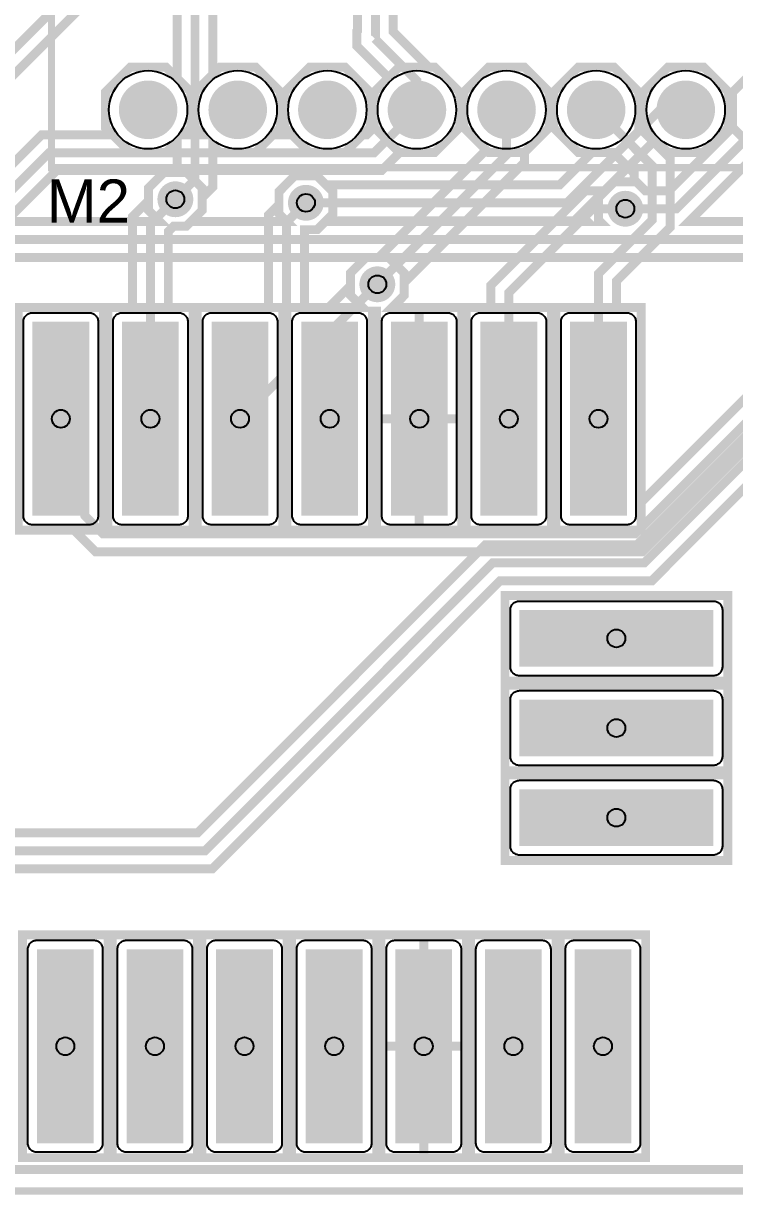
# Model space of a CAD drawing. Header units: centimetres. Extents: x -4.52 to 4.4, y -4.62 to 1.06.
# Drawn here: x -1.071 to 0.945, y -4.62 to -1.302 of the extents above; entities that cross this region are included whole.
import ezdxf

# ---------------------------------------------------------------- set-up
doc = ezdxf.new("R2010")
doc.units = ezdxf.units.CM
doc.layers.get('0').update_dxf_attribs({"linetype": 'CONTINUOUS'})
for name, color, linetype in [('2', 2, 'CONTINUOUS'), ('3', 3, 'CONTINUOUS'), ('4', 4, 'CONTINUOUS'), ('6', 6, 'CONTINUOUS'), ('7', 7, 'CONTINUOUS')]:
    doc.layers.add(name, color=color, linetype=linetype)

# ---------------------------------------------------------------- blocks, each defined once
blk = doc.blocks.new('EPAD')
at = {"const_width": 0.5}
blk.add_lwpolyline([(-0.25, 0, 1), (0.25, 0, 1)], format="xyb", close=True, dxfattribs=at)
blk = doc.blocks.new('RPAD')
blk.add_trace([(-0.5, -0.5), (-0.5, 0.5), (0.5, -0.5), (0.5, 0.5)])

msp = doc.modelspace()

# ---------------------------------------------------------------- linework, layer by layer
at = {"const_width": 0.0254}
for points in [[(2.227646, -4.54914), (-4.44754, -4.54914), (-4.44754, 0.99314), (2.192161, 0.99314), (2.227646, -4.54914)], [(-1.761269, -1.863172), (-0.68459, -1.863172), (-0.716199, -1.831563), (-0.716199, -1.768437), (-0.671563, -1.723801), (-0.635641, -1.723801), (-0.635131, -1.723291), (-0.635131, -1.635731), (-0.667019, -1.667619), (-0.767341, -1.667619), (-0.838279, -1.596681), (-0.838279, -1.496359), (-0.767341, -1.425421), (-0.667019, -1.425421), (-0.635131, -1.457309), (-0.635131, 0.091369), (-0.574279, 0.152221), (-0.574279, 0.251641), (-0.503341, 0.322579), (-0.403019, 0.322579), (-0.332081, 0.251641)], [(-0.64, -1.8), (-0.584332, -1.744332), (-0.584332, 0.070328), (-0.45318, 0.20148)], [(-0.533533, 0.049287), (-0.533533, -1.445613), (-0.513341, -1.425421), (-0.413019, -1.425421), (-0.342081, -1.496359), (-0.342081, -1.596681), (-0.413019, -1.667619), (-0.513341, -1.667619), (-0.533533, -1.647427), (-0.533533, -1.765373), (-0.563801, -1.795641), (-0.563801, -1.831563), (-0.59541, -1.863172), (-0.324591, -1.863172), (-0.346199, -1.841563), (-0.346199, -1.778437), (-0.301563, -1.733801), (-0.238437, -1.733801), (-0.213037, -1.759201), (0.448959, -1.759201), (0.540541, -1.667619), (0.502659, -1.667619), (0.431721, -1.596681), (0.431721, -1.496359), (0.502659, -1.425421), (0.602981, -1.425421), (0.673919, -1.496359), (0.673919, -1.534241), (0.685721, -1.522439), (0.685721, -1.496359), (0.756659, -1.425421), (0.856981, -1.425421), (0.927919, -1.496359), (0.927919, -1.596681), (0.856981, -1.667619), (0.756659, -1.667619), (0.72044, -1.6314), (0.491041, -1.860799), (-0.213037, -1.860799), (-0.21541, -1.863172), (0.564067, -1.863172), (0.559302, -1.858407), (0.559302, -1.795281), (0.603938, -1.750645), (0.667064, -1.750645), (0.692464, -1.776045), (0.759455, -1.776045), (0.939721, -1.595779), (0.939721, -1.496359), (1.010659, -1.425421)], [(-0.330279, -1.496359), (-0.330279, -1.596681), (-0.259341, -1.667619), (-0.159019, -1.667619), (-0.088081, -1.596681), (-0.088081, -1.496359), (-0.159019, -1.425421), (-0.259341, -1.425421), (-0.330279, -1.496359)], [(-0.076279, -1.496359), (-0.076279, -1.596681), (-0.005341, -1.667619), (0.094981, -1.667619), (0.165919, -1.596681), (0.165919, -1.496359), (0.094981, -1.425421), (-0.005341, -1.425421), (-0.076279, -1.496359)], [(0.177721, -1.496359), (0.177721, -1.596681), (0.248659, -1.667619), (0.348981, -1.667619), (0.419919, -1.596681), (0.419919, -1.496359), (0.348981, -1.425421), (0.248659, -1.425421), (0.177721, -1.496359)], [(-0.27, -1.81), (0.47, -1.81), (0.73348, -1.54652), (0.80682, -1.54652)], [(0.635501, -1.826844), (0.780496, -1.826844), (1.06082, -1.54652)], [(1.011561, -1.667619), (0.816008, -1.863172), (1.475012, -1.863172)], [(-1.818232, -1.91397), (1.45397, -1.91397), (1.52, -1.98)], [(1.432928, -1.964769), (-1.761269, -1.964769)], [(0.008723, -2.009408), (0.008723, -2.072534), (-0.025104, -2.106361), (0.172439, -2.106361), (0.172439, -2.737639), (-0.069839, -2.737639), (-0.069839, -2.11717), (-0.071835, -2.11717), (-0.081561, -2.126896), (-0.081561, -2.737639), (-0.323839, -2.737639), (-0.323839, -2.106361), (-0.204706, -2.106361), (-0.143675, -2.04533), (-0.143675, -2.009408), (-0.099039, -1.964772), (-0.035913, -1.964772), (0.008723, -2.009408)], [(-0.2027, -2.422), (-0.2027, -2.176195), (-0.067476, -2.040971)], [(-3.18302, -3.595611), (-0.577451, -3.595611), (0.238959, -2.779201), (0.668958, -2.779201), (1.062422, -2.385737), (1.062422, -2.229234), (1.037022, -2.203834), (1.037022, -2.140708), (1.081658, -2.096072), (1.144784, -2.096072), (1.18942, -2.140708), (1.18942, -2.203834), (1.16402, -2.229234), (1.16402, -2.427819), (0.71104, -2.880799), (0.281041, -2.880799), (-0.535369, -3.697209), (-3.627901, -3.697209)], [(-0.843561, -2.737639), (-0.843561, -2.106361), (-1.085839, -2.106361), (-1.085839, -2.737639), (-0.843561, -2.737639)], [(-0.589561, -2.737639), (-0.589561, -2.106361), (-0.831839, -2.106361), (-0.831839, -2.737639), (-0.589561, -2.737639)], [(-0.335561, -2.737639), (-0.335561, -2.106361), (-0.577839, -2.106361), (-0.577839, -2.737639), (-0.335561, -2.737639)], [(0.0513, -2.119061), (0.0513, -2.422)], [(0.426439, -2.737639), (0.426439, -2.106361), (0.184161, -2.106361), (0.184161, -2.737639), (0.426439, -2.737639)], [(0.680439, -2.737639), (0.680439, -2.106361), (0.438161, -2.106361), (0.438161, -2.737639), (0.680439, -2.737639)], [(-3.700254, -3.64641), (-0.55641, -3.64641), (0.26, -2.83), (0.689999, -2.83), (1.113221, -2.406778), (1.113221, -2.172271)], [(-0.057139, -2.422), (0.0513, -2.422)], [(0.159739, -2.422), (0.0513, -2.422)], [(0.0513, -2.724939), (0.0513, -2.422)], [(0.294461, -3.165439), (0.925739, -3.165439), (0.925739, -2.923161), (0.294461, -2.923161), (0.294461, -3.165439)], [(0.294461, -3.419439), (0.925739, -3.419439), (0.925739, -3.177161), (0.294461, -3.177161), (0.294461, -3.419439)], [(0.294461, -3.673439), (0.925739, -3.673439), (0.925739, -3.431161), (0.294461, -3.431161), (0.294461, -3.673439)], [(-0.830861, -4.515639), (-0.830861, -3.884361), (-1.073139, -3.884361), (-1.073139, -4.515639), (-0.830861, -4.515639)], [(-0.576861, -4.515639), (-0.576861, -3.884361), (-0.819139, -3.884361), (-0.819139, -4.515639), (-0.576861, -4.515639)], [(-0.322861, -4.515639), (-0.322861, -3.884361), (-0.565139, -3.884361), (-0.565139, -4.515639), (-0.322861, -4.515639)], [(-0.068861, -4.515639), (-0.068861, -3.884361), (-0.311139, -3.884361), (-0.311139, -4.515639), (-0.068861, -4.515639)], [(0.185139, -4.515639), (0.185139, -3.884361), (-0.057139, -3.884361), (-0.057139, -4.515639), (0.185139, -4.515639)], [(0.439139, -4.515639), (0.439139, -3.884361), (0.196861, -3.884361), (0.196861, -4.515639), (0.439139, -4.515639)], [(0.693139, -4.515639), (0.693139, -3.884361), (0.450861, -3.884361), (0.450861, -4.515639), (0.693139, -4.515639)], [(0.064, -3.897061), (0.064, -4.2)], [(-0.044439, -4.2), (0.064, -4.2)], [(0.172439, -4.2), (0.064, -4.2)], [(0.064, -4.502939), (0.064, -4.2)]]:
    msp.add_lwpolyline(points, dxfattribs=at)
for centre, radius in [((-0.71718, -1.54652), 0.111), ((-0.46318, -1.54652), 0.111), ((-0.20918, -1.54652), 0.111), ((0.04482, -1.54652), 0.111), ((0.29882, -1.54652), 0.111), ((0.55282, -1.54652), 0.111), ((0.80682, -1.54652), 0.111), ((-0.64, -1.8), 0.0254), ((-0.27, -1.81), 0.0254), ((0.635501, -1.826844), 0.0254), ((-0.067476, -2.040971), 0.0254), ((-0.9647, -2.422), 0.0254), ((-0.7107, -2.422), 0.0254), ((-0.4567, -2.422), 0.0254), ((-0.2027, -2.422), 0.0254), ((0.0513, -2.422), 0.0254), ((0.3053, -2.422), 0.0254), ((0.5593, -2.422), 0.0254), ((0.6101, -3.0443), 0.0254), ((0.6101, -3.2983), 0.0254), ((0.6101, -3.5523), 0.0254), ((-0.952, -4.2), 0.0254), ((-0.698, -4.2), 0.0254), ((-0.444, -4.2), 0.0254), ((-0.19, -4.2), 0.0254), ((0.064, -4.2), 0.0254), ((0.318, -4.2), 0.0254), ((0.572, -4.2), 0.0254)]:
    msp.add_circle(centre, radius)
at = {"layer": '2', "const_width": 0.02}
msp.add_lwpolyline([(-0.99118, -1.71052), (1.75382, -1.71052), (1.75382, 0.38448), (-0.99118, 0.38448), (-0.99118, -1.71052)], dxfattribs=at)
msp.add_lwpolyline([(-0.99118, -1.71052), (1.75382, -1.71052), (1.75382, 0.38448), (-0.99118, 0.38448), (-0.99118, -1.71052)], dxfattribs=at)
msp.add_lwpolyline([(-0.99118, -1.71052), (1.75382, -1.71052), (1.75382, 0.38448), (-0.99118, 0.38448), (-0.99118, -1.71052)], dxfattribs=at)
at = {"layer": '4', "const_width": 0.02032}
msp.add_lwpolyline([(-4.5085, -4.6101), (4.3902, -4.6101), (4.3902, 1.0541), (-4.5085, 1.0541), (-4.5085, -4.6101)], dxfattribs=at)
msp.add_lwpolyline([(-4.5085, -4.6101), (4.3902, -4.6101), (4.3902, 1.0541), (-4.5085, 1.0541), (-4.5085, -4.6101)], dxfattribs=at)
msp.add_lwpolyline([(-4.5085, -4.6101), (4.3902, -4.6101), (4.3902, 1.0541), (-4.5085, 1.0541), (-4.5085, -4.6101)], dxfattribs=at)
at = {"layer": '6'}
for points in [[(-1.0706, -2.697), (-1.0706, -2.147), (-1.070469, -2.144404), (-1.070084, -2.141882), (-1.069458, -2.139448), (-1.068604, -2.137114), (-1.067534, -2.134894), (-1.066261, -2.1328), (-1.064799, -2.130845), (-1.063159, -2.129041), (-1.061355, -2.127401), (-1.0594, -2.125939), (-1.057306, -2.124667), (-1.055086, -2.123597), (-1.052752, -2.122742), (-1.050318, -2.122116), (-1.047797, -2.121731), (-1.0452, -2.1216), (-0.8842, -2.1216), (-0.881603, -2.121731), (-0.879082, -2.122116), (-0.876648, -2.122742), (-0.874314, -2.123597), (-0.872094, -2.124667), (-0.87, -2.125939), (-0.868045, -2.127401), (-0.866241, -2.129041), (-0.864601, -2.130845), (-0.863139, -2.1328), (-0.861866, -2.134894), (-0.860796, -2.137114), (-0.859942, -2.139448), (-0.859316, -2.141882), (-0.858931, -2.144404), (-0.8588, -2.147), (-0.8588, -2.697), (-0.858931, -2.699596), (-0.859316, -2.702118), (-0.859942, -2.704552), (-0.860796, -2.706886), (-0.861866, -2.709106), (-0.863139, -2.7112), (-0.864601, -2.713155), (-0.866241, -2.714959), (-0.868045, -2.716599), (-0.87, -2.718061), (-0.872094, -2.719333), (-0.874314, -2.720403), (-0.876648, -2.721258), (-0.879082, -2.721884), (-0.881603, -2.722269), (-0.8842, -2.7224), (-1.0452, -2.7224), (-1.047797, -2.722269), (-1.050318, -2.721884), (-1.052752, -2.721258), (-1.055086, -2.720403), (-1.057306, -2.719333), (-1.0594, -2.718061), (-1.061355, -2.716599), (-1.063159, -2.714959), (-1.064799, -2.713155), (-1.066261, -2.7112), (-1.067534, -2.709106), (-1.068604, -2.706886), (-1.069458, -2.704552), (-1.070084, -2.702118), (-1.070469, -2.699596), (-1.0706, -2.697)], [(-0.8166, -2.697), (-0.8166, -2.147), (-0.816469, -2.144404), (-0.816084, -2.141882), (-0.815458, -2.139448), (-0.814604, -2.137114), (-0.813534, -2.134894), (-0.812261, -2.1328), (-0.810799, -2.130845), (-0.809159, -2.129041), (-0.807355, -2.127401), (-0.8054, -2.125939), (-0.803306, -2.124667), (-0.801086, -2.123597), (-0.798752, -2.122742), (-0.796318, -2.122116), (-0.793797, -2.121731), (-0.7912, -2.1216), (-0.6302, -2.1216), (-0.627603, -2.121731), (-0.625082, -2.122116), (-0.622648, -2.122742), (-0.620314, -2.123597), (-0.618094, -2.124667), (-0.616, -2.125939), (-0.614045, -2.127401), (-0.612241, -2.129041), (-0.610601, -2.130845), (-0.609139, -2.1328), (-0.607866, -2.134894), (-0.606796, -2.137114), (-0.605942, -2.139448), (-0.605316, -2.141882), (-0.604931, -2.144404), (-0.6048, -2.147), (-0.6048, -2.697), (-0.604931, -2.699596), (-0.605316, -2.702118), (-0.605942, -2.704552), (-0.606796, -2.706886), (-0.607866, -2.709106), (-0.609139, -2.7112), (-0.610601, -2.713155), (-0.612241, -2.714959), (-0.614045, -2.716599), (-0.616, -2.718061), (-0.618094, -2.719333), (-0.620314, -2.720403), (-0.622648, -2.721258), (-0.625082, -2.721884), (-0.627603, -2.722269), (-0.6302, -2.7224), (-0.7912, -2.7224), (-0.793797, -2.722269), (-0.796318, -2.721884), (-0.798752, -2.721258), (-0.801086, -2.720403), (-0.803306, -2.719333), (-0.8054, -2.718061), (-0.807355, -2.716599), (-0.809159, -2.714959), (-0.810799, -2.713155), (-0.812261, -2.7112), (-0.813534, -2.709106), (-0.814604, -2.706886), (-0.815458, -2.704552), (-0.816084, -2.702118), (-0.816469, -2.699596), (-0.8166, -2.697)], [(-0.5626, -2.697), (-0.5626, -2.147), (-0.562469, -2.144404), (-0.562084, -2.141882), (-0.561458, -2.139448), (-0.560604, -2.137114), (-0.559534, -2.134894), (-0.558261, -2.1328), (-0.556799, -2.130845), (-0.555159, -2.129041), (-0.553355, -2.127401), (-0.5514, -2.125939), (-0.549306, -2.124667), (-0.547086, -2.123597), (-0.544752, -2.122742), (-0.542318, -2.122116), (-0.539797, -2.121731), (-0.5372, -2.1216), (-0.3762, -2.1216), (-0.373603, -2.121731), (-0.371082, -2.122116), (-0.368648, -2.122742), (-0.366314, -2.123597), (-0.364094, -2.124667), (-0.362, -2.125939), (-0.360045, -2.127401), (-0.358241, -2.129041), (-0.356601, -2.130845), (-0.355139, -2.1328), (-0.353866, -2.134894), (-0.352796, -2.137114), (-0.351942, -2.139448), (-0.351316, -2.141882), (-0.350931, -2.144404), (-0.3508, -2.147), (-0.3508, -2.697), (-0.350931, -2.699596), (-0.351316, -2.702118), (-0.351942, -2.704552), (-0.352796, -2.706886), (-0.353866, -2.709106), (-0.355139, -2.7112), (-0.356601, -2.713155), (-0.358241, -2.714959), (-0.360045, -2.716599), (-0.362, -2.718061), (-0.364094, -2.719333), (-0.366314, -2.720403), (-0.368648, -2.721258), (-0.371082, -2.721884), (-0.373603, -2.722269), (-0.3762, -2.7224), (-0.5372, -2.7224), (-0.539797, -2.722269), (-0.542318, -2.721884), (-0.544752, -2.721258), (-0.547086, -2.720403), (-0.549306, -2.719333), (-0.5514, -2.718061), (-0.553355, -2.716599), (-0.555159, -2.714959), (-0.556799, -2.713155), (-0.558261, -2.7112), (-0.559534, -2.709106), (-0.560604, -2.706886), (-0.561458, -2.704552), (-0.562084, -2.702118), (-0.562469, -2.699596), (-0.5626, -2.697)], [(-0.3086, -2.697), (-0.3086, -2.147), (-0.308469, -2.144404), (-0.308084, -2.141882), (-0.307458, -2.139448), (-0.306604, -2.137114), (-0.305534, -2.134894), (-0.304261, -2.1328), (-0.302799, -2.130845), (-0.301159, -2.129041), (-0.299355, -2.127401), (-0.2974, -2.125939), (-0.295306, -2.124667), (-0.293086, -2.123597), (-0.290752, -2.122742), (-0.288318, -2.122116), (-0.285797, -2.121731), (-0.2832, -2.1216), (-0.1222, -2.1216), (-0.119603, -2.121731), (-0.117082, -2.122116), (-0.114648, -2.122742), (-0.112314, -2.123597), (-0.110094, -2.124667), (-0.108, -2.125939), (-0.106045, -2.127401), (-0.104241, -2.129041), (-0.102601, -2.130845), (-0.101139, -2.1328), (-0.099866, -2.134894), (-0.098796, -2.137114), (-0.097942, -2.139448), (-0.097316, -2.141882), (-0.096931, -2.144404), (-0.0968, -2.147), (-0.0968, -2.697), (-0.096931, -2.699596), (-0.097316, -2.702118), (-0.097942, -2.704552), (-0.098796, -2.706886), (-0.099866, -2.709106), (-0.101139, -2.7112), (-0.102601, -2.713155), (-0.104241, -2.714959), (-0.106045, -2.716599), (-0.108, -2.718061), (-0.110094, -2.719333), (-0.112314, -2.720403), (-0.114648, -2.721258), (-0.117082, -2.721884), (-0.119603, -2.722269), (-0.1222, -2.7224), (-0.2832, -2.7224), (-0.285797, -2.722269), (-0.288318, -2.721884), (-0.290752, -2.721258), (-0.293086, -2.720403), (-0.295306, -2.719333), (-0.2974, -2.718061), (-0.299355, -2.716599), (-0.301159, -2.714959), (-0.302799, -2.713155), (-0.304261, -2.7112), (-0.305534, -2.709106), (-0.306604, -2.706886), (-0.307458, -2.704552), (-0.308084, -2.702118), (-0.308469, -2.699596), (-0.3086, -2.697)], [(-0.0546, -2.697), (-0.0546, -2.147), (-0.054469, -2.144404), (-0.054084, -2.141882), (-0.053458, -2.139448), (-0.052604, -2.137114), (-0.051534, -2.134894), (-0.050261, -2.1328), (-0.048799, -2.130845), (-0.047159, -2.129041), (-0.045355, -2.127401), (-0.0434, -2.125939), (-0.041306, -2.124667), (-0.039086, -2.123597), (-0.036752, -2.122742), (-0.034318, -2.122116), (-0.031797, -2.121731), (-0.0292, -2.1216), (0.1318, -2.1216), (0.134397, -2.121731), (0.136918, -2.122116), (0.139352, -2.122742), (0.141686, -2.123597), (0.143906, -2.124667), (0.146, -2.125939), (0.147955, -2.127401), (0.149759, -2.129041), (0.151399, -2.130845), (0.152861, -2.1328), (0.154134, -2.134894), (0.155204, -2.137114), (0.156058, -2.139448), (0.156684, -2.141882), (0.157069, -2.144404), (0.1572, -2.147), (0.1572, -2.697), (0.157069, -2.699596), (0.156684, -2.702118), (0.156058, -2.704552), (0.155204, -2.706886), (0.154134, -2.709106), (0.152861, -2.7112), (0.151399, -2.713155), (0.149759, -2.714959), (0.147955, -2.716599), (0.146, -2.718061), (0.143906, -2.719333), (0.141686, -2.720403), (0.139352, -2.721258), (0.136918, -2.721884), (0.134397, -2.722269), (0.1318, -2.7224), (-0.0292, -2.7224), (-0.031797, -2.722269), (-0.034318, -2.721884), (-0.036752, -2.721258), (-0.039086, -2.720403), (-0.041306, -2.719333), (-0.0434, -2.718061), (-0.045355, -2.716599), (-0.047159, -2.714959), (-0.048799, -2.713155), (-0.050261, -2.7112), (-0.051534, -2.709106), (-0.052604, -2.706886), (-0.053458, -2.704552), (-0.054084, -2.702118), (-0.054469, -2.699596), (-0.0546, -2.697)], [(0.1994, -2.697), (0.1994, -2.147), (0.199531, -2.144404), (0.199916, -2.141882), (0.200542, -2.139448), (0.201396, -2.137114), (0.202466, -2.134894), (0.203739, -2.1328), (0.205201, -2.130845), (0.206841, -2.129041), (0.208645, -2.127401), (0.2106, -2.125939), (0.212694, -2.124667), (0.214914, -2.123597), (0.217248, -2.122742), (0.219682, -2.122116), (0.222203, -2.121731), (0.2248, -2.1216), (0.3858, -2.1216), (0.388397, -2.121731), (0.390918, -2.122116), (0.393352, -2.122742), (0.395686, -2.123597), (0.397906, -2.124667), (0.4, -2.125939), (0.401955, -2.127401), (0.403759, -2.129041), (0.405399, -2.130845), (0.406861, -2.1328), (0.408134, -2.134894), (0.409204, -2.137114), (0.410058, -2.139448), (0.410684, -2.141882), (0.411069, -2.144404), (0.4112, -2.147), (0.4112, -2.697), (0.411069, -2.699596), (0.410684, -2.702118), (0.410058, -2.704552), (0.409204, -2.706886), (0.408134, -2.709106), (0.406861, -2.7112), (0.405399, -2.713155), (0.403759, -2.714959), (0.401955, -2.716599), (0.4, -2.718061), (0.397906, -2.719333), (0.395686, -2.720403), (0.393352, -2.721258), (0.390918, -2.721884), (0.388397, -2.722269), (0.3858, -2.7224), (0.2248, -2.7224), (0.222203, -2.722269), (0.219682, -2.721884), (0.217248, -2.721258), (0.214914, -2.720403), (0.212694, -2.719333), (0.2106, -2.718061), (0.208645, -2.716599), (0.206841, -2.714959), (0.205201, -2.713155), (0.203739, -2.7112), (0.202466, -2.709106), (0.201396, -2.706886), (0.200542, -2.704552), (0.199916, -2.702118), (0.199531, -2.699596), (0.1994, -2.697)], [(0.4534, -2.697), (0.4534, -2.147), (0.453531, -2.144404), (0.453916, -2.141882), (0.454542, -2.139448), (0.455396, -2.137114), (0.456466, -2.134894), (0.457739, -2.1328), (0.459201, -2.130845), (0.460841, -2.129041), (0.462645, -2.127401), (0.4646, -2.125939), (0.466694, -2.124667), (0.468914, -2.123597), (0.471248, -2.122742), (0.473682, -2.122116), (0.476203, -2.121731), (0.4788, -2.1216), (0.6398, -2.1216), (0.642397, -2.121731), (0.644918, -2.122116), (0.647352, -2.122742), (0.649686, -2.123597), (0.651906, -2.124667), (0.654, -2.125939), (0.655955, -2.127401), (0.657759, -2.129041), (0.659399, -2.130845), (0.660861, -2.1328), (0.662134, -2.134894), (0.663204, -2.137114), (0.664058, -2.139448), (0.664684, -2.141882), (0.665069, -2.144404), (0.6652, -2.147), (0.6652, -2.697), (0.665069, -2.699596), (0.664684, -2.702118), (0.664058, -2.704552), (0.663204, -2.706886), (0.662134, -2.709106), (0.660861, -2.7112), (0.659399, -2.713155), (0.657759, -2.714959), (0.655955, -2.716599), (0.654, -2.718061), (0.651906, -2.719333), (0.649686, -2.720403), (0.647352, -2.721258), (0.644918, -2.721884), (0.642397, -2.722269), (0.6398, -2.7224), (0.4788, -2.7224), (0.476203, -2.722269), (0.473682, -2.721884), (0.471248, -2.721258), (0.468914, -2.720403), (0.466694, -2.719333), (0.4646, -2.718061), (0.462645, -2.716599), (0.460841, -2.714959), (0.459201, -2.713155), (0.457739, -2.7112), (0.456466, -2.709106), (0.455396, -2.706886), (0.454542, -2.704552), (0.453916, -2.702118), (0.453531, -2.699596), (0.4534, -2.697)], [(0.3351, -2.9384), (0.8851, -2.9384), (0.887696, -2.938531), (0.890218, -2.938916), (0.892652, -2.939542), (0.894986, -2.940396), (0.897206, -2.941466), (0.8993, -2.942739), (0.901255, -2.944201), (0.903059, -2.945841), (0.904699, -2.947645), (0.906161, -2.9496), (0.907433, -2.951694), (0.908503, -2.953914), (0.909358, -2.956248), (0.909984, -2.958682), (0.910369, -2.961203), (0.9105, -2.9638), (0.9105, -3.1248), (0.910369, -3.127397), (0.909984, -3.129918), (0.909358, -3.132352), (0.908503, -3.134686), (0.907433, -3.136906), (0.906161, -3.139), (0.904699, -3.140955), (0.903059, -3.142759), (0.901255, -3.144399), (0.8993, -3.145861), (0.897206, -3.147134), (0.894986, -3.148204), (0.892652, -3.149058), (0.890218, -3.149684), (0.887696, -3.150069), (0.8851, -3.1502), (0.3351, -3.1502), (0.332504, -3.150069), (0.329982, -3.149684), (0.327548, -3.149058), (0.325214, -3.148204), (0.322994, -3.147134), (0.3209, -3.145861), (0.318945, -3.144399), (0.317141, -3.142759), (0.315501, -3.140955), (0.314039, -3.139), (0.312767, -3.136906), (0.311697, -3.134686), (0.310842, -3.132352), (0.310216, -3.129918), (0.309831, -3.127397), (0.3097, -3.1248), (0.3097, -2.9638), (0.309831, -2.961203), (0.310216, -2.958682), (0.310842, -2.956248), (0.311697, -2.953914), (0.312767, -2.951694), (0.314039, -2.9496), (0.315501, -2.947645), (0.317141, -2.945841), (0.318945, -2.944201), (0.3209, -2.942739), (0.322994, -2.941466), (0.325214, -2.940396), (0.327548, -2.939542), (0.329982, -2.938916), (0.332504, -2.938531), (0.3351, -2.9384)], [(0.3351, -3.1924), (0.8851, -3.1924), (0.887696, -3.192531), (0.890218, -3.192916), (0.892652, -3.193542), (0.894986, -3.194396), (0.897206, -3.195466), (0.8993, -3.196739), (0.901255, -3.198201), (0.903059, -3.199841), (0.904699, -3.201645), (0.906161, -3.2036), (0.907433, -3.205694), (0.908503, -3.207914), (0.909358, -3.210248), (0.909984, -3.212682), (0.910369, -3.215203), (0.9105, -3.2178), (0.9105, -3.3788), (0.910369, -3.381397), (0.909984, -3.383918), (0.909358, -3.386352), (0.908503, -3.388686), (0.907433, -3.390906), (0.906161, -3.393), (0.904699, -3.394955), (0.903059, -3.396759), (0.901255, -3.398399), (0.8993, -3.399861), (0.897206, -3.401134), (0.894986, -3.402204), (0.892652, -3.403058), (0.890218, -3.403684), (0.887696, -3.404069), (0.8851, -3.4042), (0.3351, -3.4042), (0.332504, -3.404069), (0.329982, -3.403684), (0.327548, -3.403058), (0.325214, -3.402204), (0.322994, -3.401134), (0.3209, -3.399861), (0.318945, -3.398399), (0.317141, -3.396759), (0.315501, -3.394955), (0.314039, -3.393), (0.312767, -3.390906), (0.311697, -3.388686), (0.310842, -3.386352), (0.310216, -3.383918), (0.309831, -3.381397), (0.3097, -3.3788), (0.3097, -3.2178), (0.309831, -3.215203), (0.310216, -3.212682), (0.310842, -3.210248), (0.311697, -3.207914), (0.312767, -3.205694), (0.314039, -3.2036), (0.315501, -3.201645), (0.317141, -3.199841), (0.318945, -3.198201), (0.3209, -3.196739), (0.322994, -3.195466), (0.325214, -3.194396), (0.327548, -3.193542), (0.329982, -3.192916), (0.332504, -3.192531), (0.3351, -3.1924)], [(0.3351, -3.4464), (0.8851, -3.4464), (0.887696, -3.446531), (0.890218, -3.446916), (0.892652, -3.447542), (0.894986, -3.448396), (0.897206, -3.449466), (0.8993, -3.450739), (0.901255, -3.452201), (0.903059, -3.453841), (0.904699, -3.455645), (0.906161, -3.4576), (0.907433, -3.459694), (0.908503, -3.461914), (0.909358, -3.464248), (0.909984, -3.466682), (0.910369, -3.469203), (0.9105, -3.4718), (0.9105, -3.6328), (0.910369, -3.635397), (0.909984, -3.637918), (0.909358, -3.640352), (0.908503, -3.642686), (0.907433, -3.644906), (0.906161, -3.647), (0.904699, -3.648955), (0.903059, -3.650759), (0.901255, -3.652399), (0.8993, -3.653861), (0.897206, -3.655134), (0.894986, -3.656204), (0.892652, -3.657058), (0.890218, -3.657684), (0.887696, -3.658069), (0.8851, -3.6582), (0.3351, -3.6582), (0.332504, -3.658069), (0.329982, -3.657684), (0.327548, -3.657058), (0.325214, -3.656204), (0.322994, -3.655134), (0.3209, -3.653861), (0.318945, -3.652399), (0.317141, -3.650759), (0.315501, -3.648955), (0.314039, -3.647), (0.312767, -3.644906), (0.311697, -3.642686), (0.310842, -3.640352), (0.310216, -3.637918), (0.309831, -3.635397), (0.3097, -3.6328), (0.3097, -3.4718), (0.309831, -3.469203), (0.310216, -3.466682), (0.310842, -3.464248), (0.311697, -3.461914), (0.312767, -3.459694), (0.314039, -3.4576), (0.315501, -3.455645), (0.317141, -3.453841), (0.318945, -3.452201), (0.3209, -3.450739), (0.322994, -3.449466), (0.325214, -3.448396), (0.327548, -3.447542), (0.329982, -3.446916), (0.332504, -3.446531), (0.3351, -3.4464)], [(-1.0579, -4.475), (-1.0579, -3.925), (-1.057769, -3.922404), (-1.057384, -3.919882), (-1.056758, -3.917448), (-1.055904, -3.915114), (-1.054834, -3.912894), (-1.053561, -3.9108), (-1.052099, -3.908845), (-1.050459, -3.907041), (-1.048655, -3.905401), (-1.0467, -3.903939), (-1.044606, -3.902667), (-1.042386, -3.901597), (-1.040052, -3.900742), (-1.037618, -3.900116), (-1.035097, -3.899731), (-1.0325, -3.8996), (-0.8715, -3.8996), (-0.868903, -3.899731), (-0.866382, -3.900116), (-0.863948, -3.900742), (-0.861614, -3.901597), (-0.859394, -3.902667), (-0.8573, -3.903939), (-0.855345, -3.905401), (-0.853541, -3.907041), (-0.851901, -3.908845), (-0.850439, -3.9108), (-0.849166, -3.912894), (-0.848096, -3.915114), (-0.847242, -3.917448), (-0.846616, -3.919882), (-0.846231, -3.922404), (-0.8461, -3.925), (-0.8461, -4.475), (-0.846231, -4.477596), (-0.846616, -4.480118), (-0.847242, -4.482552), (-0.848096, -4.484886), (-0.849166, -4.487106), (-0.850439, -4.4892), (-0.851901, -4.491155), (-0.853541, -4.492959), (-0.855345, -4.494599), (-0.8573, -4.496061), (-0.859394, -4.497333), (-0.861614, -4.498403), (-0.863948, -4.499258), (-0.866382, -4.499884), (-0.868903, -4.500269), (-0.8715, -4.5004), (-1.0325, -4.5004), (-1.035097, -4.500269), (-1.037618, -4.499884), (-1.040052, -4.499258), (-1.042386, -4.498403), (-1.044606, -4.497333), (-1.0467, -4.496061), (-1.048655, -4.494599), (-1.050459, -4.492959), (-1.052099, -4.491155), (-1.053561, -4.4892), (-1.054834, -4.487106), (-1.055904, -4.484886), (-1.056758, -4.482552), (-1.057384, -4.480118), (-1.057769, -4.477596), (-1.0579, -4.475)], [(-0.8039, -4.475), (-0.8039, -3.925), (-0.803769, -3.922404), (-0.803384, -3.919882), (-0.802758, -3.917448), (-0.801904, -3.915114), (-0.800834, -3.912894), (-0.799561, -3.9108), (-0.798099, -3.908845), (-0.796459, -3.907041), (-0.794655, -3.905401), (-0.7927, -3.903939), (-0.790606, -3.902667), (-0.788386, -3.901597), (-0.786052, -3.900742), (-0.783618, -3.900116), (-0.781097, -3.899731), (-0.7785, -3.8996), (-0.6175, -3.8996), (-0.614903, -3.899731), (-0.612382, -3.900116), (-0.609948, -3.900742), (-0.607614, -3.901597), (-0.605394, -3.902667), (-0.6033, -3.903939), (-0.601345, -3.905401), (-0.599541, -3.907041), (-0.597901, -3.908845), (-0.596439, -3.9108), (-0.595166, -3.912894), (-0.594096, -3.915114), (-0.593242, -3.917448), (-0.592616, -3.919882), (-0.592231, -3.922404), (-0.5921, -3.925), (-0.5921, -4.475), (-0.592231, -4.477596), (-0.592616, -4.480118), (-0.593242, -4.482552), (-0.594096, -4.484886), (-0.595166, -4.487106), (-0.596439, -4.4892), (-0.597901, -4.491155), (-0.599541, -4.492959), (-0.601345, -4.494599), (-0.6033, -4.496061), (-0.605394, -4.497333), (-0.607614, -4.498403), (-0.609948, -4.499258), (-0.612382, -4.499884), (-0.614903, -4.500269), (-0.6175, -4.5004), (-0.7785, -4.5004), (-0.781097, -4.500269), (-0.783618, -4.499884), (-0.786052, -4.499258), (-0.788386, -4.498403), (-0.790606, -4.497333), (-0.7927, -4.496061), (-0.794655, -4.494599), (-0.796459, -4.492959), (-0.798099, -4.491155), (-0.799561, -4.4892), (-0.800834, -4.487106), (-0.801904, -4.484886), (-0.802758, -4.482552), (-0.803384, -4.480118), (-0.803769, -4.477596), (-0.8039, -4.475)], [(-0.5499, -4.475), (-0.5499, -3.925), (-0.549769, -3.922404), (-0.549384, -3.919882), (-0.548758, -3.917448), (-0.547904, -3.915114), (-0.546834, -3.912894), (-0.545561, -3.9108), (-0.544099, -3.908845), (-0.542459, -3.907041), (-0.540655, -3.905401), (-0.5387, -3.903939), (-0.536606, -3.902667), (-0.534386, -3.901597), (-0.532052, -3.900742), (-0.529618, -3.900116), (-0.527097, -3.899731), (-0.5245, -3.8996), (-0.3635, -3.8996), (-0.360903, -3.899731), (-0.358382, -3.900116), (-0.355948, -3.900742), (-0.353614, -3.901597), (-0.351394, -3.902667), (-0.3493, -3.903939), (-0.347345, -3.905401), (-0.345541, -3.907041), (-0.343901, -3.908845), (-0.342439, -3.9108), (-0.341166, -3.912894), (-0.340096, -3.915114), (-0.339242, -3.917448), (-0.338616, -3.919882), (-0.338231, -3.922404), (-0.3381, -3.925), (-0.3381, -4.475), (-0.338231, -4.477596), (-0.338616, -4.480118), (-0.339242, -4.482552), (-0.340096, -4.484886), (-0.341166, -4.487106), (-0.342439, -4.4892), (-0.343901, -4.491155), (-0.345541, -4.492959), (-0.347345, -4.494599), (-0.3493, -4.496061), (-0.351394, -4.497333), (-0.353614, -4.498403), (-0.355948, -4.499258), (-0.358382, -4.499884), (-0.360903, -4.500269), (-0.3635, -4.5004), (-0.5245, -4.5004), (-0.527097, -4.500269), (-0.529618, -4.499884), (-0.532052, -4.499258), (-0.534386, -4.498403), (-0.536606, -4.497333), (-0.5387, -4.496061), (-0.540655, -4.494599), (-0.542459, -4.492959), (-0.544099, -4.491155), (-0.545561, -4.4892), (-0.546834, -4.487106), (-0.547904, -4.484886), (-0.548758, -4.482552), (-0.549384, -4.480118), (-0.549769, -4.477596), (-0.5499, -4.475)], [(-0.2959, -4.475), (-0.2959, -3.925), (-0.295769, -3.922404), (-0.295384, -3.919882), (-0.294758, -3.917448), (-0.293904, -3.915114), (-0.292834, -3.912894), (-0.291561, -3.9108), (-0.290099, -3.908845), (-0.288459, -3.907041), (-0.286655, -3.905401), (-0.2847, -3.903939), (-0.282606, -3.902667), (-0.280386, -3.901597), (-0.278052, -3.900742), (-0.275618, -3.900116), (-0.273097, -3.899731), (-0.2705, -3.8996), (-0.1095, -3.8996), (-0.106903, -3.899731), (-0.104382, -3.900116), (-0.101948, -3.900742), (-0.099614, -3.901597), (-0.097394, -3.902667), (-0.0953, -3.903939), (-0.093345, -3.905401), (-0.091541, -3.907041), (-0.089901, -3.908845), (-0.088439, -3.9108), (-0.087166, -3.912894), (-0.086096, -3.915114), (-0.085242, -3.917448), (-0.084616, -3.919882), (-0.084231, -3.922404), (-0.0841, -3.925), (-0.0841, -4.475), (-0.084231, -4.477596), (-0.084616, -4.480118), (-0.085242, -4.482552), (-0.086096, -4.484886), (-0.087166, -4.487106), (-0.088439, -4.4892), (-0.089901, -4.491155), (-0.091541, -4.492959), (-0.093345, -4.494599), (-0.0953, -4.496061), (-0.097394, -4.497333), (-0.099614, -4.498403), (-0.101948, -4.499258), (-0.104382, -4.499884), (-0.106903, -4.500269), (-0.1095, -4.5004), (-0.2705, -4.5004), (-0.273097, -4.500269), (-0.275618, -4.499884), (-0.278052, -4.499258), (-0.280386, -4.498403), (-0.282606, -4.497333), (-0.2847, -4.496061), (-0.286655, -4.494599), (-0.288459, -4.492959), (-0.290099, -4.491155), (-0.291561, -4.4892), (-0.292834, -4.487106), (-0.293904, -4.484886), (-0.294758, -4.482552), (-0.295384, -4.480118), (-0.295769, -4.477596), (-0.2959, -4.475)], [(-0.0419, -4.475), (-0.0419, -3.925), (-0.041769, -3.922404), (-0.041384, -3.919882), (-0.040758, -3.917448), (-0.039904, -3.915114), (-0.038834, -3.912894), (-0.037561, -3.9108), (-0.036099, -3.908845), (-0.034459, -3.907041), (-0.032655, -3.905401), (-0.0307, -3.903939), (-0.028606, -3.902667), (-0.026386, -3.901597), (-0.024052, -3.900742), (-0.021618, -3.900116), (-0.019097, -3.899731), (-0.0165, -3.8996), (0.1445, -3.8996), (0.147097, -3.899731), (0.149618, -3.900116), (0.152052, -3.900742), (0.154386, -3.901597), (0.156606, -3.902667), (0.1587, -3.903939), (0.160655, -3.905401), (0.162459, -3.907041), (0.164099, -3.908845), (0.165561, -3.9108), (0.166834, -3.912894), (0.167904, -3.915114), (0.168758, -3.917448), (0.169384, -3.919882), (0.169769, -3.922404), (0.1699, -3.925), (0.1699, -4.475), (0.169769, -4.477596), (0.169384, -4.480118), (0.168758, -4.482552), (0.167904, -4.484886), (0.166834, -4.487106), (0.165561, -4.4892), (0.164099, -4.491155), (0.162459, -4.492959), (0.160655, -4.494599), (0.1587, -4.496061), (0.156606, -4.497333), (0.154386, -4.498403), (0.152052, -4.499258), (0.149618, -4.499884), (0.147097, -4.500269), (0.1445, -4.5004), (-0.0165, -4.5004), (-0.019097, -4.500269), (-0.021618, -4.499884), (-0.024052, -4.499258), (-0.026386, -4.498403), (-0.028606, -4.497333), (-0.0307, -4.496061), (-0.032655, -4.494599), (-0.034459, -4.492959), (-0.036099, -4.491155), (-0.037561, -4.4892), (-0.038834, -4.487106), (-0.039904, -4.484886), (-0.040758, -4.482552), (-0.041384, -4.480118), (-0.041769, -4.477596), (-0.0419, -4.475)], [(0.2121, -4.475), (0.2121, -3.925), (0.212231, -3.922404), (0.212616, -3.919882), (0.213242, -3.917448), (0.214096, -3.915114), (0.215166, -3.912894), (0.216439, -3.9108), (0.217901, -3.908845), (0.219541, -3.907041), (0.221345, -3.905401), (0.2233, -3.903939), (0.225394, -3.902667), (0.227614, -3.901597), (0.229948, -3.900742), (0.232382, -3.900116), (0.234903, -3.899731), (0.2375, -3.8996), (0.3985, -3.8996), (0.401097, -3.899731), (0.403618, -3.900116), (0.406052, -3.900742), (0.408386, -3.901597), (0.410606, -3.902667), (0.4127, -3.903939), (0.414655, -3.905401), (0.416459, -3.907041), (0.418099, -3.908845), (0.419561, -3.9108), (0.420834, -3.912894), (0.421904, -3.915114), (0.422758, -3.917448), (0.423384, -3.919882), (0.423769, -3.922404), (0.4239, -3.925), (0.4239, -4.475), (0.423769, -4.477596), (0.423384, -4.480118), (0.422758, -4.482552), (0.421904, -4.484886), (0.420834, -4.487106), (0.419561, -4.4892), (0.418099, -4.491155), (0.416459, -4.492959), (0.414655, -4.494599), (0.4127, -4.496061), (0.410606, -4.497333), (0.408386, -4.498403), (0.406052, -4.499258), (0.403618, -4.499884), (0.401097, -4.500269), (0.3985, -4.5004), (0.2375, -4.5004), (0.234903, -4.500269), (0.232382, -4.499884), (0.229948, -4.499258), (0.227614, -4.498403), (0.225394, -4.497333), (0.2233, -4.496061), (0.221345, -4.494599), (0.219541, -4.492959), (0.217901, -4.491155), (0.216439, -4.4892), (0.215166, -4.487106), (0.214096, -4.484886), (0.213242, -4.482552), (0.212616, -4.480118), (0.212231, -4.477596), (0.2121, -4.475)], [(0.4661, -4.475), (0.4661, -3.925), (0.466231, -3.922404), (0.466616, -3.919882), (0.467242, -3.917448), (0.468096, -3.915114), (0.469166, -3.912894), (0.470439, -3.9108), (0.471901, -3.908845), (0.473541, -3.907041), (0.475345, -3.905401), (0.4773, -3.903939), (0.479394, -3.902667), (0.481614, -3.901597), (0.483948, -3.900742), (0.486382, -3.900116), (0.488903, -3.899731), (0.4915, -3.8996), (0.6525, -3.8996), (0.655097, -3.899731), (0.657618, -3.900116), (0.660052, -3.900742), (0.662386, -3.901597), (0.664606, -3.902667), (0.6667, -3.903939), (0.668655, -3.905401), (0.670459, -3.907041), (0.672099, -3.908845), (0.673561, -3.9108), (0.674834, -3.912894), (0.675904, -3.915114), (0.676758, -3.917448), (0.677384, -3.919882), (0.677769, -3.922404), (0.6779, -3.925), (0.6779, -4.475), (0.677769, -4.477596), (0.677384, -4.480118), (0.676758, -4.482552), (0.675904, -4.484886), (0.674834, -4.487106), (0.673561, -4.4892), (0.672099, -4.491155), (0.670459, -4.492959), (0.668655, -4.494599), (0.6667, -4.496061), (0.664606, -4.497333), (0.662386, -4.498403), (0.660052, -4.499258), (0.657618, -4.499884), (0.655097, -4.500269), (0.6525, -4.5004), (0.4915, -4.5004), (0.488903, -4.500269), (0.486382, -4.499884), (0.483948, -4.499258), (0.481614, -4.498403), (0.479394, -4.497333), (0.4773, -4.496061), (0.475345, -4.494599), (0.473541, -4.492959), (0.471901, -4.491155), (0.470439, -4.4892), (0.469166, -4.487106), (0.468096, -4.484886), (0.467242, -4.482552), (0.466616, -4.480118), (0.466231, -4.477596), (0.4661, -4.475)]]:
    msp.add_lwpolyline(points, close=True, dxfattribs=at)
at = {"layer": '7', "const_width": 0.0254}
for points in [[(-0.07493, -1.34493), (-0.073056, -1.343056), (-0.073056, 0.305657), (-0.313499, 0.5461), (-0.4191, 0.5461)], [(-1.364521, -2.106361), (-0.977176, -1.719016), (-0.055836, -1.719016), (-0.004439, -1.667619), (0.094981, -1.667619), (0.165919, -1.596681), (0.165919, -1.496359), (0.094981, -1.425421), (0.077401, -1.425421), (-0.022258, -1.325762), (-0.022258, 0.107298)], [(2.041901, 0.038101), (2.041901, -3.388099), (2.22084, -3.388099), (2.227651, -4.54914), (-4.44754, -4.54914)], [(-1.9807, -2.422), (-1.9807, -2.257976), (-0.542724, -0.82), (-0.28, -0.82), (-0.185, -0.725)], [(-0.123854, -0.771616), (-0.123854, -1.322014), (-0.125729, -1.323889), (-0.125729, -1.365971), (-0.03581, -1.45589), (-0.076279, -1.496359), (-0.076279, -1.595779), (-0.097918, -1.617418), (-0.108818, -1.617418), (-0.088081, -1.596681), (-0.088081, -1.496359), (-0.159019, -1.425421), (-0.259341, -1.425421), (-0.330279, -1.496359), (-0.330279, -1.596681), (-0.309542, -1.617418), (-0.362818, -1.617418), (-0.342081, -1.596681), (-0.342081, -1.496359), (-0.413019, -1.425421), (-0.513341, -1.425421), (-0.584279, -1.496359), (-0.584279, -1.596681), (-0.563542, -1.617418), (-0.616818, -1.617418), (-0.596081, -1.596681), (-0.596081, -1.496359), (-0.667019, -1.425421), (-0.767341, -1.425421), (-0.838279, -1.496359), (-0.838279, -1.596681), (-0.817542, -1.617418), (-1.019258, -1.617418), (-1.508201, -2.106361)], [(-1.757245, -2.106361), (-0.521683, -0.870799)], [(-0.07493, -1.34493), (0.04482, -1.46468), (0.04482, -1.54652)], [(-1.085839, -2.106361), (-0.843561, -2.106361), (-0.843561, -2.678162), (-0.831839, -2.689884), (-0.831839, -2.106361), (-0.761499, -2.106361), (-0.761499, -1.849659), (-0.716199, -1.804359), (-0.716199, -1.768437), (-0.671563, -1.723801), (-0.608437, -1.723801), (-0.563801, -1.768437), (-0.563801, -1.831563), (-0.608437, -1.876199), (-0.644359, -1.876199), (-0.659901, -1.891741), (-0.659901, -2.106361), (-0.589561, -2.106361), (-0.589561, -2.69758), (-0.577839, -2.69758), (-0.577839, -2.106361), (-0.375796, -2.106361), (-0.375796, -1.843956), (-0.346199, -1.814359), (-0.346199, -1.778437), (-0.301563, -1.733801), (-0.238437, -1.733801), (-0.193801, -1.778437), (-0.193801, -1.841563), (-0.238437, -1.886199), (-0.274198, -1.886199), (-0.274198, -2.106361), (-0.109848, -2.106361), (-0.143675, -2.072534), (-0.143675, -2.009408), (-0.099039, -1.964772), (-0.063117, -1.964772), (0.241347, -1.660308), (0.177721, -1.596681), (0.177721, -1.496359), (0.248659, -1.425421), (0.348981, -1.425421), (0.419919, -1.496359), (0.419919, -1.596681), (0.349619, -1.666981), (0.349619, -1.695716), (0.008723, -2.036612), (0.008723, -2.072534), (-0.025104, -2.106361), (0.172439, -2.106361), (0.172439, -2.69758), (0.184161, -2.69758), (0.184161, -2.106361), (0.254501, -2.106361), (0.254501, -2.04366), (0.522116, -1.776045), (0.578538, -1.776045), (0.603938, -1.750645), (0.660902, -1.750645), (0.660902, -1.726442), (0.602079, -1.667619), (0.502659, -1.667619), (0.431721, -1.596681), (0.431721, -1.496359), (0.502659, -1.425421), (0.602981, -1.425421), (0.673919, -1.496359)], [(0.685721, -1.496359), (0.685721, -1.596681), (0.756659, -1.667619), (0.856981, -1.667619), (0.927919, -1.596681), (0.927919, -1.496359), (0.856981, -1.425421), (0.756659, -1.425421), (0.685721, -1.496359)], [(0.939721, -1.496359), (0.939721, -1.596681), (1.010659, -1.667619), (1.110981, -1.667619), (1.181919, -1.596681), (1.181919, -1.496359), (1.110981, -1.425421), (1.010659, -1.425421), (0.939721, -1.496359)], [(0.673919, -1.496359), (0.673919, -1.595779), (0.7625, -1.68436), (0.7625, -1.879447), (0.610099, -2.031848), (0.610099, -2.106361), (0.680439, -2.106361), (0.680439, -2.658448), (1.090417, -2.24847)], [(-1.4727, -2.422), (-1.4407, -2.39), (-1.47, -2.39), (-1.47, -2.14), (-0.998217, -1.668217), (-0.076877, -1.668217), (0.04482, -1.54652)], [(-0.067476, -2.040971), (0.29882, -1.674675), (0.29882, -1.54652)], [(0.5593, -2.422), (0.5593, -2.010807), (0.711701, -1.858406), (0.711701, -1.705401), (0.55282, -1.54652)], [(-0.7107, -2.422), (-0.7107, -1.8707), (-0.64, -1.8)], [(-0.4567, -2.422), (-0.324997, -2.290297), (-0.324997, -1.864997), (-0.27, -1.81)], [(0.3053, -2.422), (0.3053, -2.064701), (0.543157, -1.826844), (0.635501, -1.826844)], [(-0.069839, -2.69758), (-0.081561, -2.69758), (-0.081561, -2.11717), (-0.069839, -2.11717), (-0.069839, -2.69758)], [(0.0513, -2.119061), (0.0513, -2.422)], [(1.52192, -2.34652), (1.493056, -2.317656), (1.365441, -2.317656), (1.327436, -2.279651), (1.131076, -2.279651), (0.662348, -2.748379), (-0.845183, -2.748379), (-0.896562, -2.697), (-0.9647, -2.422)], [(1.152117, -2.33045), (0.683389, -2.799178), (-0.866224, -2.799178), (-0.927763, -2.737639), (-1.085839, -2.737639)], [(-0.057139, -2.422), (0.0513, -2.422)], [(0.159739, -2.422), (0.0513, -2.422)], [(0.294461, -3.165439), (0.925739, -3.165439), (0.925739, -2.923161), (0.294461, -2.923161), (0.294461, -3.165439)], [(0.294461, -3.419439), (0.925739, -3.419439), (0.925739, -3.177161), (0.294461, -3.177161), (0.294461, -3.419439)], [(0.294461, -3.673439), (0.925739, -3.673439), (0.925739, -3.431161), (0.294461, -3.431161), (0.294461, -3.673439)], [(-0.830861, -4.515639), (-0.830861, -3.884361), (-1.073139, -3.884361), (-1.073139, -4.515639), (-0.830861, -4.515639)], [(-0.576861, -4.515639), (-0.576861, -3.884361), (-0.819139, -3.884361), (-0.819139, -4.515639), (-0.576861, -4.515639)], [(-0.322861, -4.515639), (-0.322861, -3.884361), (-0.565139, -3.884361), (-0.565139, -4.515639), (-0.322861, -4.515639)], [(-0.068861, -4.515639), (-0.068861, -3.884361), (-0.311139, -3.884361), (-0.311139, -4.515639), (-0.068861, -4.515639)], [(0.185139, -4.515639), (0.185139, -3.884361), (-0.057139, -3.884361), (-0.057139, -4.515639), (0.185139, -4.515639)], [(0.439139, -4.515639), (0.439139, -3.884361), (0.196861, -3.884361), (0.196861, -4.515639), (0.439139, -4.515639)], [(0.693139, -4.515639), (0.693139, -3.884361), (0.450861, -3.884361), (0.450861, -4.515639), (0.693139, -4.515639)], [(0.064, -3.897061), (0.064, -4.2)], [(-0.044439, -4.2), (0.064, -4.2)], [(0.172439, -4.2), (0.064, -4.2)], [(0.064, -4.502939), (0.064, -4.2)]]:
    msp.add_lwpolyline(points, dxfattribs=at)

# ---------------------------------------------------------------- block references
for name, p, xscale, yscale in [('EPAD', (-0.71718, -1.54652), 0.166, 0.166), ('EPAD', (-0.46318, -1.54652), 0.166, 0.166), ('EPAD', (-0.20918, -1.54652), 0.166, 0.166), ('EPAD', (0.04482, -1.54652), 0.166, 0.166), ('EPAD', (0.29882, -1.54652), 0.166, 0.166), ('EPAD', (0.55282, -1.54652), 0.166, 0.166), ('EPAD', (0.80682, -1.54652), 0.166, 0.166), ('EPAD', (-0.64, -1.8), 0.0762, 0.0762), ('EPAD', (-0.27, -1.81), 0.0762, 0.0762), ('EPAD', (0.635501, -1.826844), 0.0762, 0.0762), ('EPAD', (-0.067476, -2.040971), 0.0762, 0.0762), ('RPAD', (0.6101, -3.0443), 0.55, 0.161), ('RPAD', (0.6101, -3.2983), 0.55, 0.161), ('RPAD', (0.6101, -3.5523), 0.55, 0.161)]:
    msp.add_blockref(name, p, dxfattribs=dict(xscale=xscale, yscale=yscale))
at = {"xscale": 0.55, "yscale": 0.161, "rotation": 90}
for p in [(-0.9647, -2.422), (-0.7107, -2.422), (-0.4567, -2.422), (-0.2027, -2.422), (0.0513, -2.422), (0.3053, -2.422), (0.5593, -2.422), (-0.952, -4.2), (-0.698, -4.2), (-0.444, -4.2), (-0.19, -4.2), (0.064, -4.2), (0.318, -4.2), (0.572, -4.2)]:
    msp.add_blockref('RPAD', p, dxfattribs=at)
at = {"layer": '6'}
for p, xscale, yscale in [((-0.71718, -1.54652), 0.166, 0.166), ((-0.46318, -1.54652), 0.166, 0.166), ((-0.20918, -1.54652), 0.166, 0.166), ((0.04482, -1.54652), 0.166, 0.166), ((0.29882, -1.54652), 0.166, 0.166), ((0.55282, -1.54652), 0.166, 0.166), ((0.80682, -1.54652), 0.166, 0.166), ((-0.64, -1.8), 0.1016, 0.1016), ((-0.27, -1.81), 0.1016, 0.1016), ((0.635501, -1.826844), 0.1016, 0.1016), ((-0.067476, -2.040971), 0.1016, 0.1016)]:
    msp.add_blockref('EPAD', p, dxfattribs=dict(at, xscale=xscale, yscale=yscale))

# ---------------------------------------------------------------- texts
at = {"layer": '3', "width": 1.041667}
msp.add_text('M2', height=0.12192, dxfattribs=at).set_placement((-1.00448, -1.86588))
msp.add_text('M2', height=0.12192, dxfattribs=at).set_placement((-1.00448, -1.86588))
msp.add_text('M2', height=0.12192, dxfattribs=at).set_placement((-1.00448, -1.86588))

doc.saveas('drawing.dxf')
